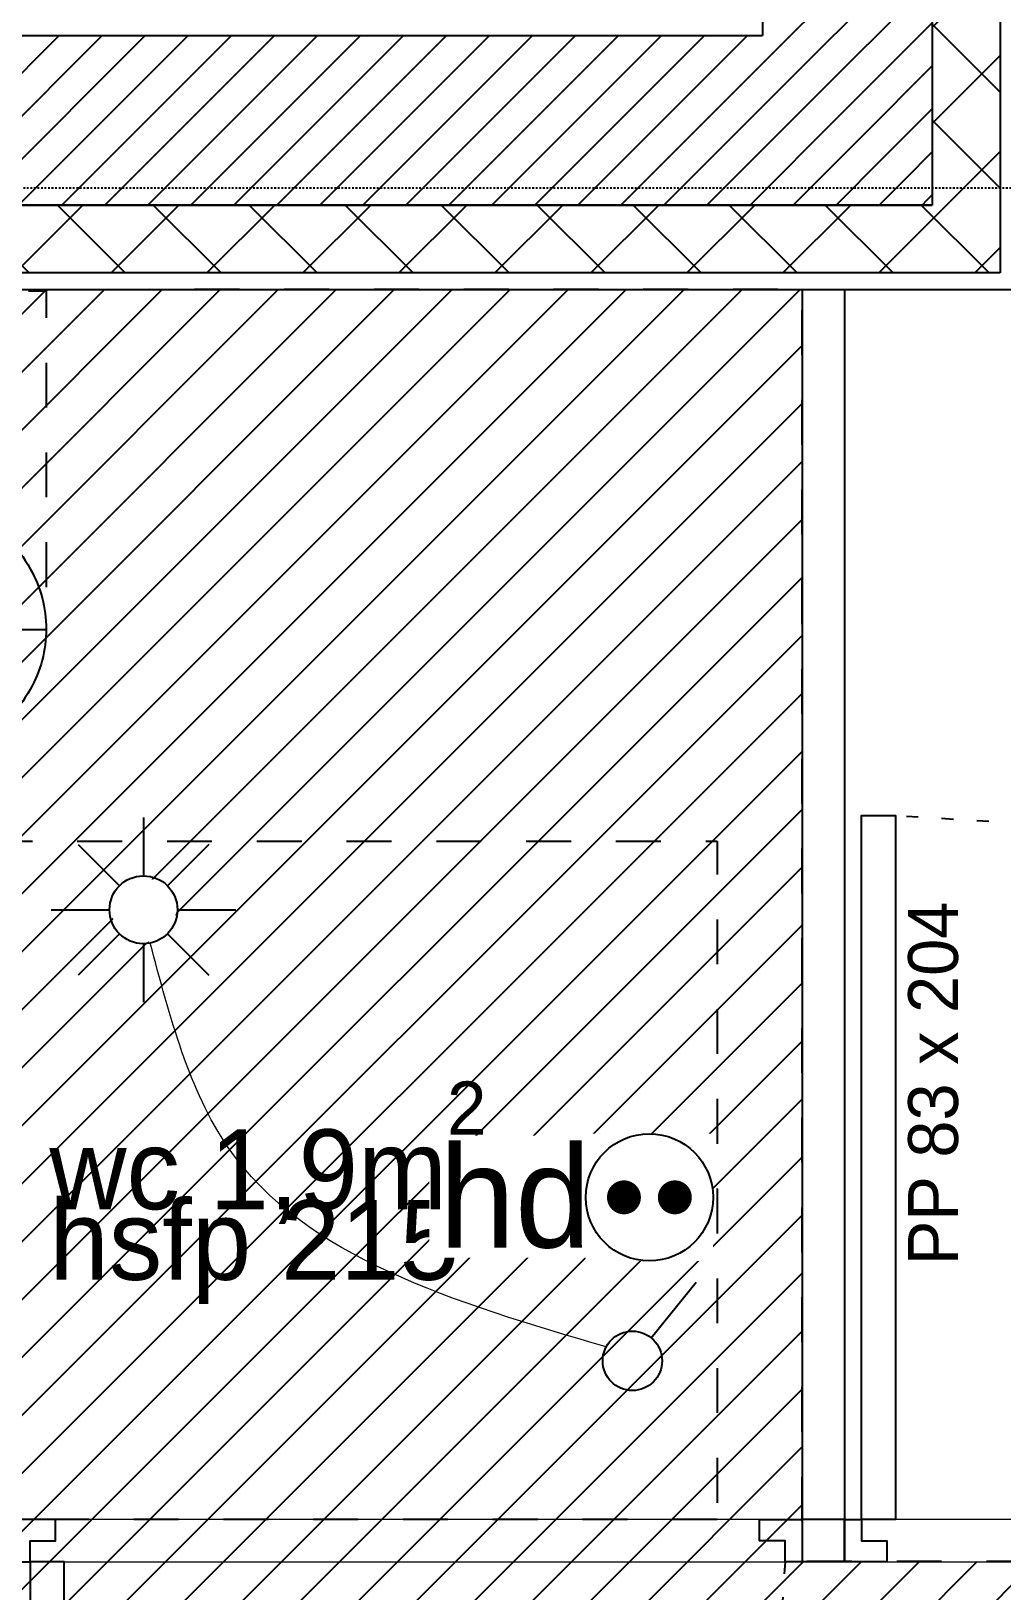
# Model space of a CAD drawing. Header units: centimetres. Extents: x -35664 to 50682, y -23001 to 23705.
# Drawn here: x 9329.2 to 9443.6, y 3368 to 3551.9 of the extents above; entities that cross this region are included whole.
import ezdxf

# ---------------------------------------------------------------- set-up
doc = ezdxf.new("R2010")
doc.units = ezdxf.units.CM
for name, pattern in [('Style de ligne -1', [0.41664, 0.20828, -0.20836]), ('Style de ligne -18', [0.164042, 0.054681, -0.109361]), ('VW-01', [0.41656, 0.20828, -0.20828])]:
    doc.linetypes.add(name, pattern=pattern)
for name, color, linetype in [('B aménagement intérieur', 252, 'Continuous'), ('B Faux plafonds', 9, 'Continuous'), ('B Faux plafonds_Hatch', 9, 'Continuous'), ('B GÈnÈral_Hatch', 252, 'Continuous'), ('B Général', 252, 'Continuous'), ('C ANNOTATIONS-axes horizontaux', 252, 'Style de ligne -1'), ('C ANNOTATIONS-prestations', 252, 'Continuous'), ('C ANNOTATIONS-texte', 252, 'Continuous'), ('D SURFACES-shab', 252, 'Continuous')]:
    doc.layers.add(name, color=color, linetype=linetype)
doc.layers.add('prlm-ELEC-CFO', color=1, linetype='Continuous', lineweight=25)
doc.styles.add('Eurostile', font='Eurosti.TTF')
doc.styles.add('prlm-elec-cfo', font='comic.ttf', dxfattribs={"height": 12})
pattern_1 = [(45, (0, 0), (2.4253472, -2.6458333), [])]

# ---------------------------------------------------------------- blocks, each defined once
blk = doc.blocks.new('B 90.PP 80')
at = {"layer": 'B Général', "flags": 128}
blk.add_lwpolyline([(-43, 2.5), (-43, 85.5), (-39, 85.5), (-39, 2.5)], close=True, dxfattribs=at)
at = {"layer": 'B Général', "linetype": 'Style de ligne -18', "ltscale": 25.4, "flags": 128}
blk.add_lwpolyline([(46, 2.5), (45.27, 13.33), (43.1, 23.98), (39.53, 34.26), (34.61, 44), (28.44, 53.03), (21.1, 61.19), (12.74, 68.35), (3.5, 74.38), (-6.47, 79.18), (-17, 82.67), (-27.91, 84.79), (-39, 85.5)], dxfattribs=at)
at = {"layer": 'B Général', "linetype": 'Continuous', "flags": 128}
for points in [[(-45, 2.5), (-43, 2.5), (-43, 0), (-40, 0), (-40, -2.5), (-45, -2.5)], [(48, 2.5), (46, 2.5), (46, 0), (43, 0), (43, -2.5), (48, -2.5), (48, -2.5), (48, -2.5), (48, 1.79), (48, 1.79)]]:
    blk.add_lwpolyline(points, close=True, dxfattribs=at)
at = {"layer": 'C ANNOTATIONS-prestations', "insert": (-37.5, 32.5), "char_height": 5.8825, "attachment_point": 1, "rotation": 90, "line_spacing_factor": 0.894142, "style": 'Eurostile'}
blk.add_mtext('PP 83 x 204', dxfattribs=at)
blk = doc.blocks.new('B 90.200_wc-2')
at = {"layer": 'B Général', "linetype": 'Continuous'}
for p, q in [((-25, -20.1), (-25, 0)), ((-24.9, 0.1), (24.9, 0.1)), ((25, -20.1), (25, 0)), ((-19.5, -44.2), (-19.5, -21.9)), ((19.5, -44.2), (19.5, -21.9))]:
    blk.add_line(p, q, dxfattribs=at)
at = {"layer": 'B Général', "linetype": 'Continuous', "flags": 128}
blk.add_lwpolyline([(-25, -20.1), (-24.9, -20.6), (-24.75, -20.9), (-24.55, -21.2), (-24.3, -21.45), (-23.9, -21.7), (-23.4, -21.85), (-23.15, -21.9), (23.25, -21.9), (23.55, -21.85), (23.9, -21.7), (24.2, -21.5), (24.45, -21.3), (24.65, -21.05), (24.8, -20.75), (24.9, -20.5), (24.95, -20.3), (25, -20.1)], dxfattribs=at)
for points in [[(-19.5, -44.2), (-19.5, -44.2, 0.036537), (-19.11, -49.53, 0.035337), (-17.94, -54.75), (-17.94, -54.75, 0.041299), (-16.22, -59.09), (-16.22, -59.09), (-16.22, -59.1, 0.041783), (-13.79, -63.08, 0.053503), (-10.77, -66.4), (-10.77, -66.4, 0.054816), (-7.12, -69.02), (-7.12, -69.02, 0.063755), (-3.68, -70.42), (-3.68, -70.42, 0.064897), (0, -70.9)], [(0, -70.9, 0.064897), (3.68, -70.42), (3.68, -70.42, 0.063726), (7.12, -69.02), (7.12, -69.02, 0.054816), (10.77, -66.4), (10.77, -66.4, 0.053503), (13.79, -63.08, 0.041783), (16.22, -59.1), (16.22, -59.09), (16.22, -59.09, 0.041299), (17.94, -54.75), (17.94, -54.75, 0.035337), (19.11, -49.53, 0.036556), (19.5, -44.2)]]:
    blk.add_lwpolyline(points, format="xyb", dxfattribs=at)
at = {"layer": 'B Général', "linetype": 'Continuous'}
for centre, start, end in [((-24.9, 0), 90, 180), ((24.9, 0), 0, 90)]:
    blk.add_arc(centre, 0.1, start, end, dxfattribs=at)
blk = doc.blocks.new('B 90.Groupe-2-1')
at = {"layer": 'B Général', "linetype": 'Style de ligne -1', "ltscale": 25.4, "flags": 128}
blk.add_lwpolyline([(-35.4, 7.6), (35.6, 7.6), (35.6, -32.4), (-35.4, -32.4)], close=True, dxfattribs=at)
at = {"layer": 'B Général', "xscale": -1, "rotation": 270}
blk.add_blockref('B 90.200_wc-2', (35.5, 7.5), dxfattribs=at)
blk = doc.blocks.new('B 90.WC-plan-PMR')
at = {"layer": 'B Général', "linetype": 'Style de ligne -1', "ltscale": 25.4, "flags": 128}
blk.add_lwpolyline([(-114.5, 112.5), (15.5, 112.5), (15.5, 32.5), (-114.5, 32.5)], close=True, dxfattribs=at)
at = {"layer": 'B Général'}
blk.add_blockref('B 90.Groupe-2-1', (0, 0), dxfattribs=at)
blk = doc.blocks.new('B 90.T3 BS 101 (2D)')
at = {"layer": 'B Faux plafonds_Hatch', "linetype": 'Continuous'}
h = blk.add_hatch(dxfattribs=at)
h.set_pattern_fill('F_P__SOFFITE', color=256, style=0, pattern_type=2)
h.set_pattern_definition([(45, (0, 0.2205), (-3.52778, 3.30729), [])])
h.paths.add_polyline_path([(-284.63, -240.29), (-126.62, -240.29), (-126.51, -150.29), (-194.52, -150.29), (-194.63, 110.71), (-33.94, 110.71), (36.06, 110.71), (36.06, 246.96), (-73.33, 247.01), (-73.33, 397.01), (-213.33, 396.96), (-213.33, 246.96), (-284.63, 246.96)])
at = {"layer": 'B Faux plafonds', "linetype": 'VW-01', "ltscale": 25.4, "flags": 128}
blk.add_lwpolyline([(-284.63, -240.29), (-126.62, -240.29), (-126.51, -150.29), (-194.52, -150.29), (-194.63, 110.71), (-33.94, 110.71), (36.06, 110.71), (36.06, 246.96), (-73.33, 247.01), (-73.33, 397.01), (-213.33, 396.96), (-213.33, 246.96), (-284.63, 246.96)], close=True, dxfattribs=at)
at = {"layer": 'B Général', "linetype": 'Continuous'}
for p, q in [((-73.33, 396.96), (-73.33, 251.96)), ((-73.33, 396.96), (-73.33, 251.96)), ((-68.33, 396.96), (-68.33, 251.96)), ((-68.33, 396.96), (-68.33, 251.96)), ((-68.33, 251.96), (-73.33, 251.96)), ((-73.33, 251.96), (-73.33, 246.96)), ((-68.33, 251.96), (-68.33, 246.96)), ((-68.33, 246.96), (-73.33, 246.96)), ((-68.33, 246.96), (-73.33, 246.96))]:
    blk.add_line(p, q, dxfattribs=at)
at = {"layer": 'D SURFACES-shab', "lineweight": 18, "flags": 128}
for points in [[(-68.33, 251.96), (-68.33, 396.96), (-47.98, 396.96), (-47.98, 626.96), (291.06, 626.96), (291.06, 251.96)], [(-214.63, 396.96), (-73.33, 396.96), (-73.33, 251.96), (-214.63, 251.96)], [(-284.63, 110.71), (-284.63, 246.96), (36.06, 246.96), (36.06, 110.71), (-33.94, 110.71), (-33.94, 110.71)]]:
    blk.add_lwpolyline(points, close=True, dxfattribs=at)
at = {"layer": 'B Général', "rotation": 180}
blk.add_blockref('B 90.WC-plan-PMR', (-197.83, 364.46), dxfattribs=at)
at = {"layer": 'B Général'}
blk.add_blockref('B 90.PP 80', (-23.33, 249.46), dxfattribs=at)
at = {"layer": 'B Général', "xscale": -1, "rotation": 180}
blk.add_blockref('B 90.PP 80', (-121.33, 249.46), dxfattribs=at)
at = {"layer": 'C ANNOTATIONS-prestations', "insert": (-162.05, 289.64), "char_height": 9.412, "width": 106.0944, "attachment_point": 1, "line_spacing_factor": 0.894142, "style": 'Eurostile'}
blk.add_mtext('hsfp 215', dxfattribs=at)
at = {"layer": 'C ANNOTATIONS-texte', "insert": (-162.05, 303.61), "char_height": 9.412, "width": 136.49, "attachment_point": 1, "line_spacing_factor": 0.894142, "style": 'Eurostile'}
blk.add_mtext('wc 1,9m{\\H0.6667x;\\S2^ ;}', dxfattribs=at)
blk = doc.blocks.new('xi.PCHD')
at = {"color": 0, "lineweight": 5}
blk.add_wipeout([(-7.5, -7.5), (7.5, -7.5), (7.5, 7.5), (-7.5, 7.5)], dxfattribs=at).dxf.layer = 'prlm-ELEC-CFO'
at = {"layer": 'prlm-ELEC-CFO', "color": 0, "linetype": 'ByBlock', "lineweight": 5, "const_width": 2}
for points in [[(-4, 0, 1), (-2, 0, 1)], [(2, 0, 1), (4, 0, 1)]]:
    blk.add_lwpolyline(points, format="xyb", close=True, dxfattribs=at)
at = {"layer": 'prlm-ELEC-CFO', "color": 0, "linetype": 'ByBlock', "lineweight": -2}
blk.add_circle((0, 0), 7.5, dxfattribs=at)
blk = doc.blocks.new('xi.SA')
at = {"layer": 'prlm-ELEC-CFO', "color": 0}
blk.add_lwpolyline([(0.2, -1.28), (5.5, 5.28)], dxfattribs=at)
blk.add_circle((-2, -4), 3.5, dxfattribs=at)
blk = doc.blocks.new('xi.SPOT')
at = {"color": 0, "lineweight": 5}
blk.add_wipeout([(-4, 0), (-2.83, -2.83), (0, -4), (2.83, -2.83), (4, 0), (2.83, 2.83), (0, 4), (-2.83, 2.83)], dxfattribs=at).dxf.layer = 'prlm-ELEC-CFO'
at = {"layer": 'prlm-ELEC-CFO', "color": 0, "linetype": 'ByBlock', "lineweight": -2, "flags": 128}
for points in [[(0, 10.88), (0, 4)], [(-7.69, 7.69), (-2.83, 2.83)], [(7.69, 7.69), (2.83, 2.83)], [(-10.88, 0), (-4, 0)], [(4, 0), (10.88, 0)], [(-2.83, -2.83), (-7.69, -7.69)], [(2.83, -2.83), (7.69, -7.69)], [(0, -4), (0, -10.88)]]:
    blk.add_lwpolyline(points, dxfattribs=at)
at = {"layer": 'prlm-ELEC-CFO', "color": 0, "linetype": 'ByBlock', "lineweight": -2}
blk.add_circle((0, 0), 4, dxfattribs=at)

msp = doc.modelspace()

# ---------------------------------------------------------------- hatches: boundary and pattern name
at = {"layer": 'B GÈnÈral_Hatch', "linetype": 'Continuous'}
h = msp.add_hatch(dxfattribs=at)
h.set_pattern_fill('50_BETON', color=256, style=0, pattern_type=2)
h.set_pattern_definition(pattern_1)
h.paths.add_polyline_path([(9415.447, 3551.389), (9435.447, 3531.389), (9435.447, 3759.39), (9415.447, 3779.39)])
h = msp.add_hatch(dxfattribs=at)
h.set_pattern_fill('02_ISOLANT', color=256, angle=-90, style=0, pattern_type=2)
h.set_pattern_definition([(-45, (0, 0), (5.6568544, 5.656854), []), (45, (0, 0), (5.656854, -5.6568544), [])])
h.paths.add_polyline_path([(9443.447, 3751.386), (9435.447, 3759.386), (9435.447, 3531.389), (9443.447, 3523.389)])
h = msp.add_hatch(dxfattribs=at)
h.set_pattern_fill('50_BETON', color=256, style=0, pattern_type=2)
h.set_pattern_definition(pattern_1)
h.paths.add_polyline_path([(9435.447, 3531.389), (9415.447, 3551.389), (9190.796, 3551.389), (9208.796, 3531.389)])
h = msp.add_hatch(dxfattribs=at)
h.set_pattern_fill('02_ISOLANT', color=256, angle=-180, style=0, pattern_type=2)
h.set_pattern_definition([(-135, (0, 0), (5.6568546, -5.656854), []), (-45, (0, 0), (-5.656854, -5.6568546), [])])
h.paths.add_polyline_path([(9443.447, 3523.389), (9435.447, 3531.389), (9241.081, 3531.389), (9241.081, 3523.389)])

# ---------------------------------------------------------------- linework, layer by layer
at = {"layer": 'B Général', "linetype": 'Continuous', "lineweight": 18}
for p, q in [((9415.447, 3779.39), (9415.447, 3551.389)), ((9435.447, 3759.39), (9435.447, 3531.389)), ((9190.796, 3551.389), (9415.447, 3551.389)), ((9208.796, 3531.389), (9435.447, 3531.389))]:
    msp.add_line(p, q, dxfattribs=at)
at = {"layer": 'B Général', "linetype": 'Continuous'}
for p, q in [((9415.447, 3779.39), (9415.447, 3551.389)), ((9435.447, 3759.39), (9435.447, 3531.389)), ((9435.447, 3759.386), (9435.447, 3531.389)), ((9435.447, 3759.386), (9435.447, 3531.389)), ((9443.447, 3751.386), (9443.447, 3523.389)), ((9190.796, 3551.389), (9415.447, 3551.389)), ((9241.081, 3531.389), (9435.447, 3531.389)), ((9435.447, 3531.389), (9241.081, 3531.389)), ((9435.447, 3531.389), (9241.081, 3531.389)), ((9443.447, 3523.389), (9241.081, 3523.389)), ((9445.447, 3521.389), (9241.081, 3521.389)), ((9445.447, 3521.389), (9241.081, 3521.389))]:
    msp.add_line(p, q, dxfattribs=at)
at = {"layer": 'C ANNOTATIONS-axes horizontaux'}
msp.add_line((12370.813, 3533.389), (2960.813, 3533.389), dxfattribs=at)
msp.add_line((12370.813, 3533.389), (2960.813, 3533.389), dxfattribs=at)

# ---------------------------------------------------------------- block references
at = {"layer": 'B aménagement intérieur'}
msp.add_blockref('B 90.T3 BS 101 (2D)', (9493.423, 3124.43), dxfattribs=at)

# ---------------------------------------------------------------- next in the draw order: texts
at = {"layer": 'prlm-ELEC-CFO', "lineweight": 20, "insert": (9386.264, 3414.384), "char_height": 12, "attachment_point": 5, "line_spacing_factor": 0.8, "style": 'prlm-elec-cfo', "bg_fill": 3, "box_fill_scale": 1.1, "bg_fill_color": 256, "bg_fill_transparency": 0}
msp.add_mtext('hd', dxfattribs=at)

# ---------------------------------------------------------------- next in the draw order: block references
at = {"layer": 'prlm-ELEC-CFO'}
msp.add_blockref('xi.PCHD', (9402.096, 3414.384), dxfattribs=at)

# ---------------------------------------------------------------- next in the draw order: linework, layer by layer
at = {"layer": 'prlm-ELEC-CFO', "lineweight": 13}
msp.add_spline([(9397.001, 3396.74), (9352.456, 3420.268), (9343.268, 3444.374)], degree=3, dxfattribs=at)

# ---------------------------------------------------------------- next in the draw order: block references
at = {"layer": 'prlm-ELEC-CFO'}
msp.add_blockref('xi.SA', (9402.096, 3399.105), dxfattribs=at)

# ---------------------------------------------------------------- next in the draw order: block references
msp.add_blockref('xi.SPOT', (9342.458, 3448.291), dxfattribs=at)

doc.saveas('drawing.dxf')
